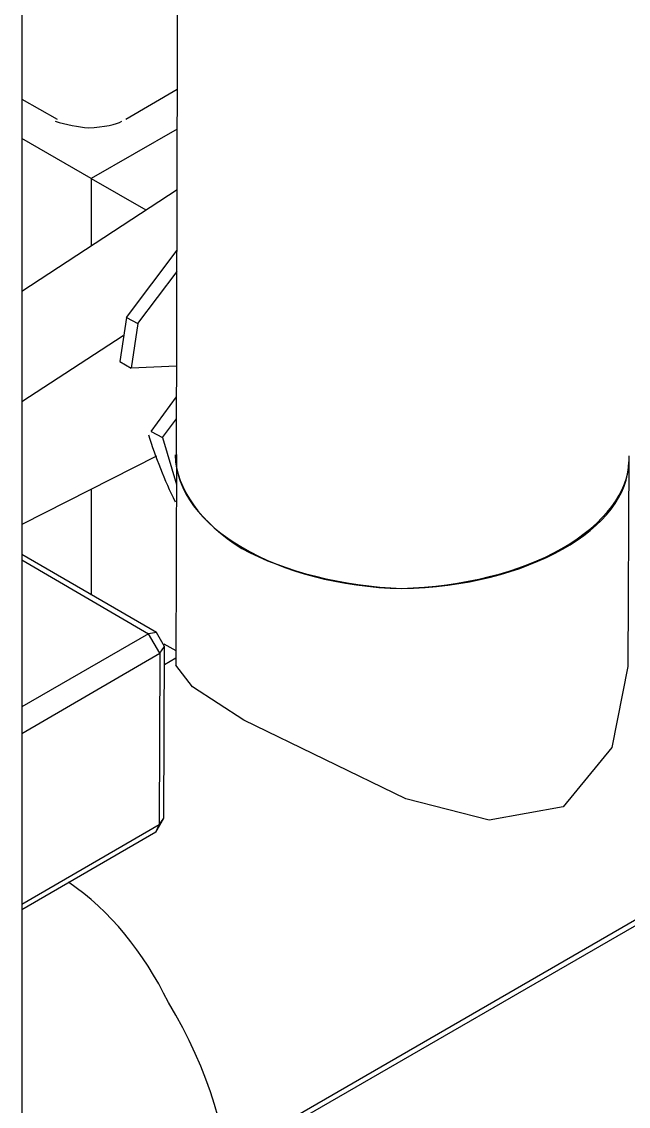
# Model space of a CAD drawing. Header units: inches. Extents: x 0.3 to 33.8, y 15.5 to 37.1.
# Drawn here: x 20.46 to 20.93, y 25.301 to 26.14 of the extents above; entities that cross this region are included whole.
import ezdxf

# ---------------------------------------------------------------- set-up
doc = ezdxf.new("R2010")
doc.units = ezdxf.units.IN
doc.header["$MEASUREMENT"] = 0

# ---------------------------------------------------------------- blocks, each defined once
blk = doc.blocks.new('60298_1')
at = {"transparency": 33554687}
for points in [[(20.46009, 26.60637), (20.46009, 24.82012)], [(20.57989, 25.80542), (20.58144, 26.43286)], [(20.54065, 26.06466), (20.58041, 26.0879)], [(20.46009, 26.08015), (20.48745, 26.06466)], [(20.58041, 26.05691), (20.51379, 26.0187)], [(20.58041, 26.05691), (20.51379, 26.0187)], [(20.51379, 26.0187), (20.46009, 26.04968)], [(20.51379, 26.0187), (20.55614, 25.99443)], [(20.51379, 26.0187), (20.51379, 25.96654)], [(20.51379, 26.0187), (20.51379, 25.96654)], [(20.58041, 26.00992), (20.46009, 25.93143)], [(20.54116, 25.91129), (20.58041, 25.96345)], [(20.54994, 25.90664), (20.58041, 25.94692)], [(20.54116, 25.91129), (20.536, 25.8772)], [(20.54116, 25.91129), (20.54994, 25.90664)], [(20.54994, 25.90664), (20.54478, 25.87204)], [(20.46009, 25.84622), (20.53858, 25.89734)], [(20.536, 25.8772), (20.54478, 25.87204)], [(20.57989, 25.87359), (20.54478, 25.87204)], [(20.56027, 25.82298), (20.57989, 25.84984)], [(20.56905, 25.81833), (20.57989, 25.83279)], [(20.56027, 25.82298), (20.56905, 25.81833)], [(20.56905, 25.81833), (20.57989, 25.78219)], [(20.57989, 25.80542), (20.57938, 25.64224)], [(20.5644, 25.80388), (20.46009, 25.7512)], [(20.93002, 25.80439), (20.9295, 25.64121)], [(20.51379, 25.77805), (20.51379, 25.69646)], [(20.51379, 25.77805), (20.51379, 25.69646)], [(20.5644, 25.66754), (20.46009, 25.72796)], [(20.46009, 25.72383), (20.5582, 25.66651)], [(20.5582, 25.66651), (20.46009, 25.61022)], [(20.5644, 25.66754), (20.5582, 25.66651)], [(20.56698, 25.65153), (20.5582, 25.66651)], [(20.5706, 25.6567), (20.5644, 25.66754)], [(20.56698, 25.65153), (20.5706, 25.6567)], [(20.57008, 25.65876), (20.57938, 25.6536)], [(20.57008, 25.52398), (20.5706, 25.6567)], [(20.46009, 25.58956), (20.56698, 25.65153)], [(20.56698, 25.65153), (20.56647, 25.51882)], [(20.5706, 25.64276), (20.57938, 25.64792)], [(20.9295, 25.64121), (20.91711, 25.57872), (20.87941, 25.53276), (20.82209, 25.52243), (20.75754, 25.53896), (20.63205, 25.59989), (20.59229, 25.62571), (20.57938, 25.64224)], [(20.56388, 25.51314), (20.57008, 25.52398)], [(20.56647, 25.51882), (20.57008, 25.52398)], [(20.56647, 25.51882), (20.46009, 25.45737)], [(20.56388, 25.51314), (20.46009, 25.45323)], [(20.56388, 25.51314), (20.56647, 25.51882)], [(20.94603, 25.45168), (20.66717, 25.29056)], [(20.67388, 25.29005), (20.95274, 25.45117)]]:
    blk.add_lwpolyline(points, dxfattribs=at)
for points in [[(20.4859, 26.06311), (20.49461, 26.06069), (20.50416, 26.0584), (20.51173, 26.05795), (20.52408, 26.0584), (20.53363, 26.06069), (20.53755, 26.06311)], [(20.57886, 25.80491), (20.57986, 25.74948), (20.65818, 25.70381), (20.75444, 25.70163), (20.80153, 25.7034), (20.84622, 25.71401), (20.87838, 25.73261)], [(20.6305, 25.73261), (20.66413, 25.71444), (20.70858, 25.70366), (20.75444, 25.70163), (20.85173, 25.70325), (20.93031, 25.74847), (20.93002, 25.79974)], [(20.57369, 25.12325), (20.63713, 25.16095), (20.63713, 25.27742), (20.57369, 25.38145), (20.55442, 25.4207), (20.5287, 25.45231), (20.49623, 25.47441)], [(20.57369, 25.12325), (20.63713, 25.16095), (20.63713, 25.27742), (20.57369, 25.38145), (20.55442, 25.4207), (20.5287, 25.45231), (20.49623, 25.47441)]]:
    blk.add_open_spline(points, degree=3, knots=[0, 0, 0, 0, 1, 1, 1, 2, 2, 2, 2], dxfattribs=at)
for points in [[(20.5582, 25.8204), (20.56383, 25.80327), (20.57046, 25.78565), (20.57886, 25.76876)], [(20.57886, 25.80491), (20.57994, 25.77855), (20.59841, 25.75263), (20.6305, 25.73261)], [(20.87838, 25.73261), (20.91194, 25.75195), (20.93039, 25.77767), (20.93002, 25.79974)]]:
    blk.add_open_spline(points, degree=3, dxfattribs=at)

msp = doc.modelspace()

# ---------------------------------------------------------------- block references
msp.add_blockref('60298_1', (0, 0))

doc.saveas('drawing.dxf')
